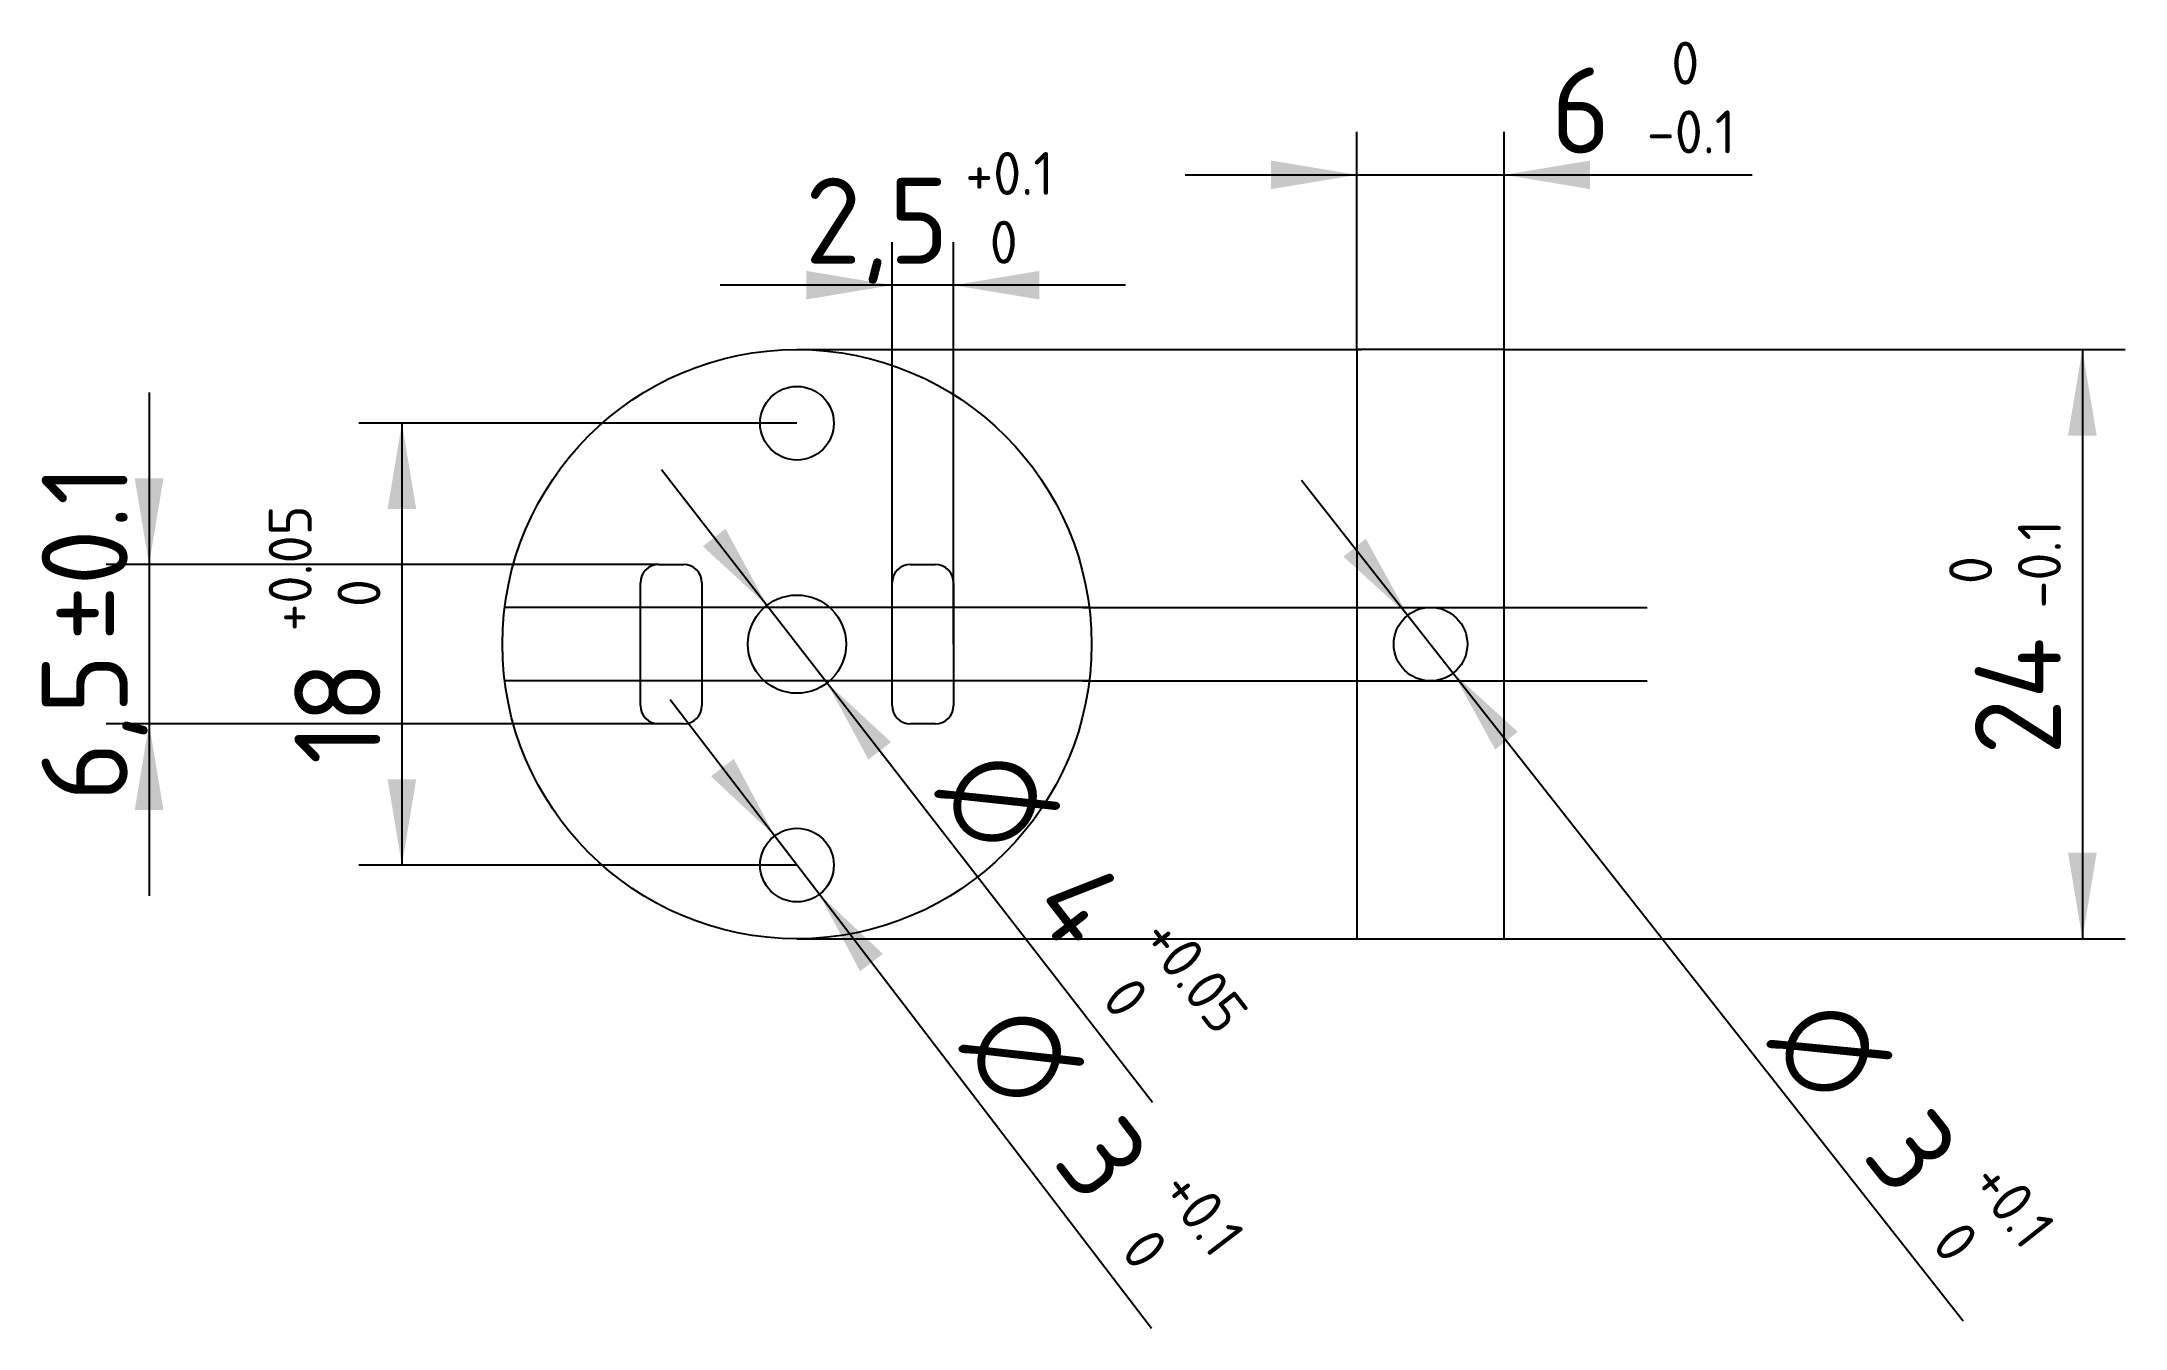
# Model space of a CAD drawing. Header units: millimetres. Extents: x 84.7 to 169.6, y 189.7 to 242.1.
import ezdxf
from ezdxf.enums import TextEntityAlignment as Align
from ezdxf.lldxf.tags import DXFTag

# ---------------------------------------------------------------- set-up
doc = ezdxf.new("R2010")
doc.units = ezdxf.units.MM
doc.layers.add('Default', color=7, linetype='Continuous')
doc.styles.add('SEACAD_seiso_ttf', font='seiso.ttf')
doc.styles.add('SEACAD_semeci1_ttf', font='semeci1.ttf')
tags = doc.linetypes.add('HIDDEN2', pattern=[4.7625, 3.175, -1.5875]).pattern_tags.tags
tags[6:7] = [DXFTag(74, 4), DXFTag(75, 0), DXFTag(340, '0'), DXFTag(46, 0.0), DXFTag(50, 0.0), DXFTag(44, 0.0), DXFTag(45, 0.0)]
tags[4:5] = [DXFTag(74, 4), DXFTag(75, 0), DXFTag(340, '0'), DXFTag(46, 0.0), DXFTag(50, 0.0), DXFTag(44, 0.0), DXFTag(45, 0.0)]
doc.dimstyles.new('ISO', dxfattribs={"dimtxt": 3.5, "dimasz": 3.5, "dimexe": 1.75, "dimexo": 0, "dimgap": 1.75, "dimtad": 1, "dimtxsty": 'SEACAD_seiso_ttf', "dimblk1": '_SE_FILLED', "dimblk2": '_SE_FILLED', "dimsah": 1, "dimcen": 1.75, "dimadec": 0, "dimazin": 0, "dimtfac": 1, "dimtmove": 0, "dimatfit": 3, "dimfxl": 1, "dimtolj": 1, "dimarcsym": 0})

# ---------------------------------------------------------------- blocks, each defined once
blk = doc.blocks.new('DMBLK20')
at = {"layer": 'Default', "linetype": 'Continuous'}
for points in [[(115.861, 232.744), (115.861, 231.578), (119.361, 232.161)], [(125.361, 232.744), (121.861, 232.161), (125.361, 231.578)]]:
    blk.add_hatch(color=7, dxfattribs=at).paths.add_polyline_path(points)
at = {"layer": 'Default', "color": 7, "linetype": 'Continuous'}
for p, q in [((119.361, 220.037), (119.361, 233.911)), ((121.861, 217.537), (121.861, 233.911)), ((128.861, 232.161), (112.361, 232.161))]:
    blk.add_line(p, q, dxfattribs=at)
at = {"layer": 'Default', "color": 7, "linetype": 'Continuous', "style": 'SEACAD_seiso_ttf'}
for s, height, p in [('+0.1', 1.75, (122.341, 237.586)), ('2,5', 3.5, (115.818, 236.536)), ('0', 1.75, (123.335, 234.786))]:
    blk.add_text(s, height=height, dxfattribs=at).set_placement(p, align=Align.TOP_LEFT)
blk = doc.blocks.new('_SE_FILLED')
at = {"color": 0}
blk.add_line((0, 0), (-1, 0), dxfattribs=at)
blk.add_solid([(0, 0), (-1, -0.1665), (-1, 0.1665), (0, 0)], dxfattribs=at)
blk = doc.blocks.new('DMBLK21')
at = {"layer": 'Default', "linetype": 'Continuous'}
for points in [[(134.793, 237.239), (134.793, 236.073), (138.293, 236.656)], [(147.793, 237.239), (144.293, 236.656), (147.793, 236.073)]]:
    blk.add_hatch(color=7, dxfattribs=at).paths.add_polyline_path(points)
at = {"layer": 'Default', "color": 7, "linetype": 'Continuous'}
for p, q in [((138.293, 229.537), (138.293, 238.406)), ((144.293, 229.537), (144.293, 238.406)), ((131.293, 236.656), (154.389, 236.656))]:
    blk.add_line(p, q, dxfattribs=at)
at = {"layer": 'Default', "color": 7, "linetype": 'Continuous', "style": 'SEACAD_seiso_ttf'}
for s, height, p in [('0', 1.75, (151.096, 242.081)), ('6', 3.5, (146.204, 241.031)), ('-0.1', 1.75, (150.102, 239.281))]:
    blk.add_text(s, height=height, dxfattribs=at).set_placement(p, align=Align.TOP_LEFT)
blk = doc.blocks.new('DMBLK22')
at = {"layer": 'Default', "linetype": 'Continuous'}
for points in [[(112.911, 212.863), (111.984, 212.154), (114.574, 209.728)], [(118.987, 204.92), (116.397, 207.346), (118.06, 204.211)]]:
    blk.add_hatch(color=7, dxfattribs=at).paths.add_polyline_path(points)
at = {"layer": 'Default', "color": 7, "linetype": 'Continuous'}
for p, q in [((110.321, 215.288), (116.397, 207.346)), ((116.397, 207.346), (129.921, 189.666))]:
    blk.add_line(p, q, dxfattribs=at)
for s, height, style, p in [('O', 3.5, 'SEACAD_semeci1_ttf', (124.972, 203.336)), ('3', 3.5, 'SEACAD_seiso_ttf', (128.616, 198.572)), ('+0.1', 1.75, 'SEACAD_seiso_ttf', (131.625, 196.367)), ('0', 1.75, 'SEACAD_seiso_ttf', (130.005, 193.876))]:
    blk.add_text(s, height=height, rotation=307.41416, dxfattribs=dict(at, style=style)).set_placement(p, align=Align.TOP_LEFT)
blk = doc.blocks.new('DMBLK23')
at = {"layer": 'Default', "linetype": 'Continuous'}
for points in [[(112.574, 222.239), (111.652, 221.524), (114.259, 219.117)], [(119.319, 213.55), (116.712, 215.957), (118.398, 212.835)]]:
    blk.add_hatch(color=7, dxfattribs=at).paths.add_polyline_path(points)
at = {"layer": 'Default', "color": 7, "linetype": 'Continuous'}
for p, q in [((109.966, 224.646), (116.712, 215.957)), ((116.712, 215.957), (129.97, 198.879))]:
    blk.add_line(p, q, dxfattribs=at)
for s, height, style, p in [('O', 3.5, 'SEACAD_semeci1_ttf', (123.973, 213.739)), ('4', 3.5, 'SEACAD_seiso_ttf', (127.651, 209.002)), ('+0.05', 1.75, 'SEACAD_seiso_ttf', (130.821, 206.63)), ('0', 1.75, 'SEACAD_seiso_ttf', (129.219, 204.127))]:
    blk.add_text(s, height=height, rotation=307.82362, dxfattribs=dict(at, style=style)).set_placement(p, align=Align.TOP_LEFT)
blk = doc.blocks.new('DMBLK24')
at = {"layer": 'Default', "linetype": 'Continuous'}
for points in [[(88.513, 224.287), (89.097, 220.787), (89.68, 224.287)], [(88.513, 210.787), (89.68, 210.787), (89.097, 214.287)]]:
    blk.add_hatch(color=7, dxfattribs=at).paths.add_polyline_path(points)
at = {"layer": 'Default', "color": 7, "linetype": 'Continuous'}
for p, q in [((89.097, 227.787), (89.097, 207.287)), ((109.861, 220.787), (87.347, 220.787)), ((110.861, 214.287), (87.347, 214.287))]:
    blk.add_line(p, q, dxfattribs=at)
at = {"layer": 'Default', "color": 7, "linetype": 'Continuous', "style": 'SEACAD_seiso_ttf'}
for s, p in [('±0.1', (84.722, 217.656)), ('6,5', (84.722, 211.134))]:
    blk.add_text(s, height=3.5, rotation=90, dxfattribs=at).set_placement(p, align=Align.TOP_LEFT)
blk = doc.blocks.new('DMBLK25')
at = {"layer": 'Default', "linetype": 'Continuous'}
for points in [[(138.659, 221.827), (137.743, 221.106), (140.365, 218.716)], [(144.843, 213.968), (142.22, 216.358), (143.926, 213.247)]]:
    blk.add_hatch(color=7, dxfattribs=at).paths.add_polyline_path(points)
at = {"layer": 'Default', "color": 7, "linetype": 'Continuous'}
for p, q in [((136.037, 224.217), (142.22, 216.358)), ((142.22, 216.358), (162.987, 189.967))]:
    blk.add_line(p, q, dxfattribs=at)
for s, height, style, p in [('O', 3.5, 'SEACAD_semeci1_ttf', (157.852, 203.568)), ('3', 3.5, 'SEACAD_seiso_ttf', (161.56, 198.855)), ('+0.1', 1.75, 'SEACAD_seiso_ttf', (164.599, 196.691)), ('0', 1.75, 'SEACAD_seiso_ttf', (163.014, 194.178))]:
    blk.add_text(s, height=height, rotation=308.19866, dxfattribs=dict(at, style=style)).set_placement(p, align=Align.TOP_LEFT)
blk = doc.blocks.new('DMBLK26')
at = {"layer": 'Default', "linetype": 'Continuous'}
for points in [[(168.425, 226.037), (167.842, 229.537), (167.259, 226.037)], [(168.425, 209.037), (167.259, 209.037), (167.842, 205.537)]]:
    blk.add_hatch(color=7, dxfattribs=at).paths.add_polyline_path(points)
at = {"layer": 'Default', "color": 7, "linetype": 'Continuous'}
for p, q in [((144.293, 229.537), (169.592, 229.537)), ((167.842, 229.537), (167.842, 205.537)), ((141.293, 205.537), (169.592, 205.537))]:
    blk.add_line(p, q, dxfattribs=at)
at = {"layer": 'Default', "color": 7, "linetype": 'Continuous', "style": 'SEACAD_seiso_ttf'}
for s, height, p in [('-0.1', 1.75, (165.217, 218.989)), ('0', 1.75, (162.417, 219.983)), ('24', 3.5, (163.467, 213.023))]:
    blk.add_text(s, height=height, rotation=90, dxfattribs=at).set_placement(p, align=Align.TOP_LEFT)
blk = doc.blocks.new('DMBLK27')
at = {"layer": 'Default', "linetype": 'Continuous'}
for points in [[(98.811, 223.037), (99.978, 223.037), (99.395, 226.537)], [(98.811, 212.037), (99.395, 208.537), (99.978, 212.037)]]:
    blk.add_hatch(color=7, dxfattribs=at).paths.add_polyline_path(points)
at = {"layer": 'Default', "color": 7, "linetype": 'Continuous'}
for p, q in [((115.486, 226.537), (97.645, 226.537)), ((99.395, 226.537), (99.395, 208.537)), ((115.486, 208.537), (97.645, 208.537))]:
    blk.add_line(p, q, dxfattribs=at)
at = {"layer": 'Default', "color": 7, "linetype": 'Continuous', "style": 'SEACAD_seiso_ttf'}
for s, height, p in [('+0.05', 1.75, (93.97, 218.054)), ('0', 1.75, (96.77, 219.048)), ('18', 3.5, (95.02, 212.645))]:
    blk.add_text(s, height=height, rotation=90, dxfattribs=at).set_placement(p, align=Align.TOP_LEFT)

msp = doc.modelspace()

# ---------------------------------------------------------------- linework, layer by layer
at = {"color": 7, "linetype": 'Continuous'}
for centre, radius in [((115.486, 217.537), 12), ((115.486, 226.537), 1.5), ((115.486, 217.537), 2), ((141.293, 217.537), 1.5), ((115.486, 208.537), 1.5)]:
    msp.add_circle(centre, radius, dxfattribs=at)
at = {"layer": 'Default', "color": 7, "linetype": 'HIDDEN2'}
for p, q in [((115.486, 229.537), (138.486, 229.537)), ((127.391, 219.037), (103.58, 219.037)), ((127.11, 219.037), (150.11, 219.037)), ((127.391, 216.037), (103.58, 216.037)), ((127.11, 216.037), (150.11, 216.037)), ((115.486, 205.537), (138.486, 205.537))]:
    msp.add_line(p, q, dxfattribs=at)
at = {"layer": 'Default', "color": 7, "linetype": 'Continuous'}
for p, q in [((138.293, 229.537), (138.293, 205.537)), ((144.293, 229.537), (138.293, 229.537)), ((144.293, 205.537), (144.293, 229.537)), ((109.861, 220.787), (110.861, 220.787)), ((120.111, 220.787), (121.111, 220.787)), ((109.111, 215.037), (109.111, 220.037)), ((111.611, 220.037), (111.611, 215.037)), ((119.361, 215.037), (119.361, 220.037)), ((121.861, 220.037), (121.861, 215.037)), ((110.861, 214.287), (109.861, 214.287)), ((121.111, 214.287), (120.111, 214.287)), ((138.293, 205.537), (144.293, 205.537))]:
    msp.add_line(p, q, dxfattribs=at)
for centre, start, end in [((109.861, 220.037), 90, 180), ((110.861, 220.037), 0, 90), ((120.111, 220.037), 90, 180), ((121.111, 220.037), 0, 90), ((109.861, 215.037), 180, 270), ((110.861, 215.037), 270, 0), ((120.111, 215.037), 180, 270), ((121.111, 215.037), 270, 0)]:
    msp.add_arc(centre, 0.75, start, end, dxfattribs=at)

# ---------------------------------------------------------------- dimensions: what is measured, and where the dimension line sits
for base, p1, p2, angle, text, picture, middle, dimtype in [((138.293, 236.656), (138.293, 229.537), (144.293, 229.537), 0, '\\A1;<>{\\H0.5x; \\S0^ -0.1;}', 'DMBLK21', (144.979, 236.656), 161), ((167.842, 205.537), (144.293, 229.537), (141.293, 205.537), 90, '\\A1;<>{\\H0.5x; \\S0^ -0.1;}', 'DMBLK26', (167.842, 217.537), 160), ((89.097, 220.787), (110.861, 220.787), (110.861, 214.287), 270, '\\A1;<>%%p0.1', 'DMBLK24', (89.097, 217.537), 161), ((99.395, 226.537), (115.486, 226.537), (115.486, 208.537), 270, '\\A1;<>{\\H0.5x; \\S+0.05^ 0;}', 'DMBLK27', (99.395, 217.537), 161)]:
    dim = msp.add_linear_dim(base=base, p1=p1, p2=p2, angle=angle, text=text, dimstyle='ISO', dxfattribs=at)
    dim.commit()
    dim.dimension.update_dxf_attribs({"geometry": picture, "text_midpoint": middle, "dimtype": dimtype})
dim = msp.add_linear_dim(base=(119.361, 232.161), p1=(121.861, 217.537), p2=(119.361, 215.037), text='\\A1;<>{\\H0.5x; \\S+0.1^ 0;}', dimstyle='ISO', dxfattribs=at)
dim.commit()
dim.dimension.update_dxf_attribs({"geometry": 'DMBLK20', "text_midpoint": (120.611, 232.161), "dimtype": 160})
for p1, p2, text, picture, middle in [((114.259, 219.117), (116.712, 215.957), '\\A1;<>{\\H0.5x; \\S+0.05^ 0;}', 'DMBLK23', (119.766, 212.024)), ((140.365, 218.716), (142.22, 216.358), '\\A1;<>{\\H0.5x; \\S+0.1^ 0;}', 'DMBLK25', (153.656, 201.826)), ((114.574, 209.728), (116.397, 207.346), '\\A1;<>{\\H0.5x; \\S+0.1^ 0;}', 'DMBLK22', (120.753, 201.651))]:
    dim = msp.add_diameter_dim_2p(p1=p1, p2=p2, text=text, dimstyle='ISO', override={"dimtmove": 1}, dxfattribs=at)
    dim.commit()
    dim.dimension.update_dxf_attribs({"geometry": picture, "text_midpoint": middle, "dimtype": 163})

doc.saveas('drawing.dxf')
